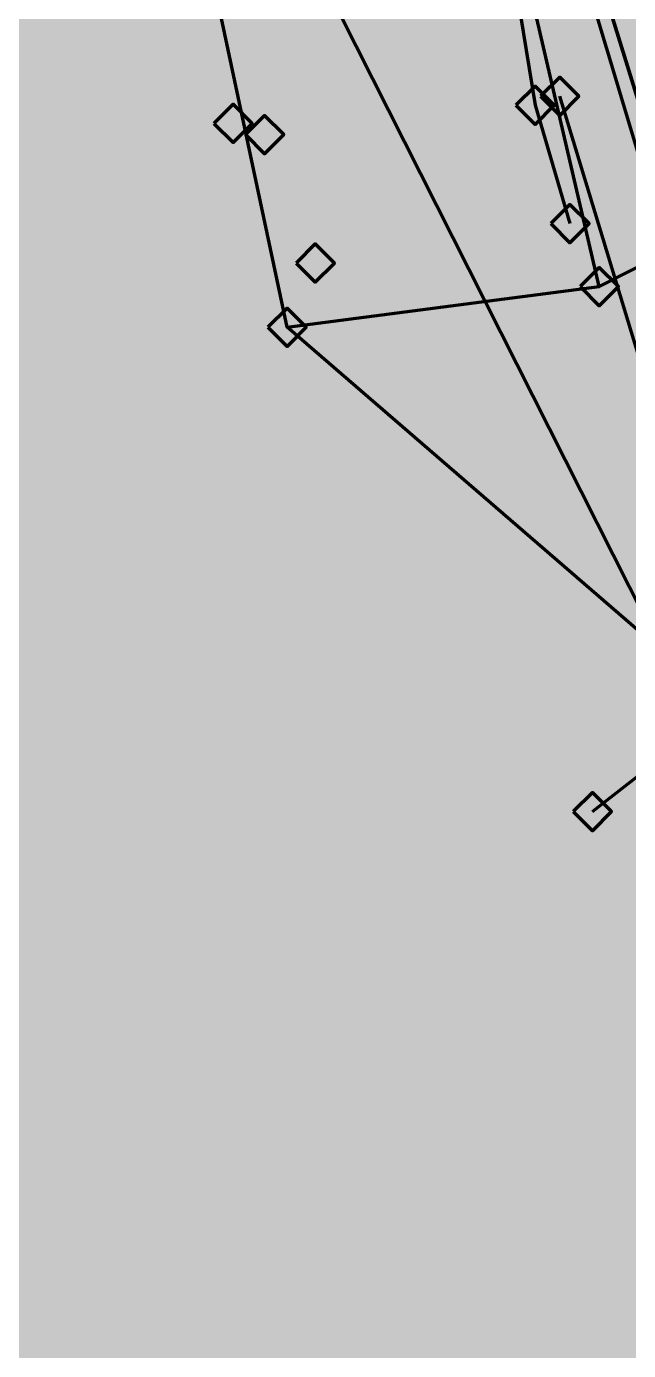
# Model space of a CAD drawing. Header units: inches. Extents: x 0 to 458, y -2 to 321.
# Drawn here: x 101.6 to 146.1, y 48 to 145.9 of the extents above; entities that cross this region are included whole.
import ezdxf

# ---------------------------------------------------------------- set-up
doc = ezdxf.new("R2010")
doc.units = ezdxf.units.IN
doc.header["$MEASUREMENT"] = 0
doc.layers.add('H', color=7, linetype='CONTINUOUS', lineweight=100)
doc.layers.add('P', color=250, linetype='CONTINUOUS', lineweight=100)

msp = doc.modelspace()

# ---------------------------------------------------------------- hatches: boundary and pattern name
at = {"layer": 'H', "linetype": 'Continuous'}
for color, points in [(7, [(-0.167, 296.167), (421, 296.167), (421, -1.833), (-0.167, -1.833)]), (0, [(129.083, 144.5), (127.5, 141.333), (127, 141.333), (128.667, 144.583), (126.75, 144.583), (126.75, 145), (129.083, 145), (129.083, 144.5), (131.917, 142.583), (131.5, 142.583), (131.5, 141.333), (131, 141.333), (131, 142.583), (129.417, 142.583), (129.417, 143.167), (131, 145), (131.5, 145), (131.5, 143), (131.917, 143), (131.917, 142.583), (129.083, 144.5), (131, 143), (131, 144.417), (129.75, 143), (131, 143), (129.083, 144.5), (133.083, 141.333), (132.5, 141.333), (132.5, 142.083), (133.083, 142.083), (133.083, 141.333), (129.083, 144.5), (136.083, 142.5), (136, 142), (135.75, 141.667), (135.417, 141.333), (134.917, 141.25), (134.333, 141.333), (133.917, 141.5), (133.917, 142), (134.083, 141.917), (134.333, 141.833), (134.583, 141.75), (134.917, 141.667), (135.167, 141.75), (135.417, 141.917), (135.583, 142.167), (135.583, 142.5), (135.583, 142.833), (135.417, 143.083), (135.167, 143.167), (134.833, 143.25), (134.417, 143.167), (134.083, 143.167), (134.083, 145), (136.083, 145), (136.083, 144.583), (134.583, 144.583), (134.583, 143.583), (134.75, 143.583), (134.917, 143.667), (135.333, 143.583), (135.75, 143.417), (136, 143.083), (136.083, 142.5), (129.083, 144.5), (138.917, 144.5), (137.333, 141.333), (136.833, 141.333), (138.5, 144.583), (136.583, 144.583), (136.583, 145), (138.917, 145), (138.917, 144.5)]), (0, [(143.583, 143.583), (142, 140.5), (141.5, 140.5), (143.167, 143.75), (141.25, 143.75), (141.25, 144.167), (143.583, 144.167), (143.583, 143.583), (146.417, 141.75), (145.917, 141.75), (145.917, 140.5), (145.5, 140.5), (145.5, 141.75), (143.833, 141.75), (143.833, 142.25), (145.5, 144.167), (145.917, 144.167), (145.917, 142.167), (146.417, 142.167), (146.417, 141.75), (143.583, 143.583), (145.5, 142.167), (145.5, 143.583), (144.25, 142.167), (145.5, 142.167), (143.583, 143.583), (147.583, 140.5), (147, 140.5), (147, 141.167), (147.583, 141.167), (147.583, 140.5), (143.583, 143.583), (150.667, 141.75), (150.25, 141.75), (150.25, 140.5), (149.833, 140.5), (149.833, 141.75), (148.167, 141.75), (148.167, 142.25), (149.833, 144.167), (150.25, 144.167), (150.25, 142.167), (150.667, 142.167), (150.667, 141.75), (143.583, 143.583), (149.833, 142.167), (149.833, 143.583), (148.583, 142.167), (149.833, 142.167)]), (0, [(106.75, 143.083), (105.167, 140), (104.667, 140), (106.333, 143.25), (104.5, 143.25), (104.5, 143.667), (106.75, 143.667), (106.75, 143.083), (109.583, 141.167), (109.5, 140.917), (109.5, 140.667), (109.333, 140.417), (109.25, 140.25), (109.083, 140.083), (108.833, 140), (108.667, 139.917), (108.417, 139.917), (108.167, 139.917), (107.917, 140), (107.583, 140.25), (107.417, 140.5), (107.333, 140.75), (107.25, 141.167), (107.167, 141.333), (107.167, 141.583), (107.167, 141.833), (107.25, 142.083), (107.25, 142.5), (107.417, 142.833), (107.583, 143.167), (107.833, 143.417), (108.083, 143.583), (108.417, 143.667), (108.833, 143.75), (109.083, 143.75), (109.25, 143.667), (109.25, 143.167), (109, 143.25), (108.75, 143.333), (108.583, 143.25), (108.333, 143.25), (108, 143), (107.917, 142.833), (107.833, 142.583), (107.75, 142.333), (107.667, 142.083), (108.083, 142.25), (108.417, 142.333), (108.833, 142.25), (109, 142.25), (109.167, 142.083), (109.333, 141.917), (109.5, 141.75), (109.5, 141.5), (109.583, 141.167), (106.75, 143.083), (109.083, 141.167), (109.083, 141.333), (109, 141.5), (108.833, 141.833), (108.583, 141.917), (108.333, 141.917), (108, 141.917), (107.667, 141.75), (107.667, 141.583), (107.667, 141.5), (107.667, 141.167), (107.75, 140.917), (107.833, 140.667), (107.917, 140.5), (108.167, 140.333), (108.417, 140.333), (108.667, 140.333), (108.917, 140.5), (109, 140.75), (109.083, 141.167), (106.75, 143.083), (110.75, 140), (110.167, 140), (110.167, 140.667), (110.75, 140.667), (110.75, 140), (106.75, 143.083), (113.917, 141.167), (113.833, 140.917), (113.75, 140.667), (113.667, 140.417), (113.5, 140.25), (113.333, 140.083), (113.167, 140), (112.917, 139.917), (112.75, 139.917), (112.5, 139.917), (112.25, 140), (111.917, 140.25), (111.75, 140.5), (111.583, 140.75), (111.5, 141.167), (111.5, 141.333), (111.5, 141.583), (111.5, 141.833), (111.5, 142.083), (111.583, 142.5), (111.75, 142.833), (111.917, 143.167), (112.167, 143.417), (112.417, 143.583), (112.75, 143.667), (113.167, 143.75), (113.417, 143.75), (113.583, 143.667), (113.583, 143.167), (113.5, 143.167), (113.333, 143.25), (113.083, 143.333), (112.833, 143.25), (112.667, 143.25), (112.333, 143), (112.25, 142.833), (112.083, 142.583), (112.083, 142.333), (112, 142.083), (112.333, 142.25), (112.75, 142.333), (113.167, 142.25), (113.333, 142.25), (113.5, 142.083), (113.667, 141.917), (113.75, 141.75), (113.833, 141.5), (113.917, 141.167), (106.75, 143.083), (113.417, 141.167), (113.333, 141.333), (113.333, 141.5), (113.167, 141.833), (112.917, 141.917), (112.667, 141.917), (112.333, 141.917), (112, 141.75), (112, 141.583), (112, 141.5), (112, 141.167), (112.083, 140.917), (112.167, 140.667), (112.25, 140.5), (112.5, 140.333), (112.75, 140.333), (113, 140.333), (113.167, 140.5), (113.333, 140.75), (113.417, 141.167), (106.75, 143.083), (116.583, 140), (114.333, 140), (114.333, 140.5), (114.583, 140.75), (114.75, 140.917), (115, 141.167), (115.167, 141.417), (115.417, 141.583), (115.583, 141.833), (115.667, 142), (115.75, 142.083), (115.917, 142.417), (115.917, 142.667), (115.917, 143), (115.75, 143.167), (115.583, 143.25), (115.333, 143.333), (115, 143.25), (114.75, 143.167), (114.583, 143.083), (114.417, 143), (114.417, 143.5), (114.583, 143.583), (114.833, 143.667), (115.083, 143.75), (115.333, 143.75), (115.583, 143.75), (115.833, 143.667), (116.167, 143.417), (116.333, 143.167), (116.417, 142.917), (116.417, 142.75), (116.417, 142.333), (116.25, 142), (116, 141.667), (115.75, 141.333), (115.5, 141.083), (115.25, 140.833), (115, 140.583), (114.75, 140.417), (116.583, 140.417), (116.583, 140)]), (0, [(139.583, 140.75), (141, 139.333), (142.417, 140.75), (141, 142.167)]), (0, [(137.75, 140.083), (139.167, 138.667), (140.583, 140.083), (139.167, 141.5)]), (0, [(115.417, 138.75), (116.833, 137.333), (118.25, 138.75), (116.833, 140.167)]), (0, [(117.75, 137.917), (119.167, 136.5), (120.583, 137.917), (119.167, 139.333)]), (0, [(121.667, 137.75), (120.083, 134.583), (119.583, 134.583), (121.25, 137.833), (119.417, 137.833), (119.417, 138.25), (121.667, 138.25), (121.667, 137.75), (124.5, 135.833), (124.417, 135.25), (124.167, 134.917), (123.75, 134.583), (123.333, 134.5), (122.833, 134.583), (122.5, 134.833), (122.25, 135.417), (122.083, 136.25), (122.167, 137.083), (122.5, 137.75), (123, 138.167), (123.75, 138.333), (124, 138.333), (124.167, 138.25), (124.167, 137.833), (123.917, 137.917), (123.667, 137.917), (122.917, 137.583), (122.583, 136.667), (123, 136.917), (123.333, 136.917), (123.75, 136.917), (124.083, 136.75), (124.417, 136.333), (124.5, 135.833), (121.667, 137.75), (124, 135.75), (123.917, 136.167), (123.75, 136.417), (123.5, 136.5), (123.25, 136.583), (122.917, 136.5), (122.583, 136.333), (122.583, 136.25), (122.583, 136.083), (122.667, 135.5), (122.833, 135.167), (123.083, 135), (123.333, 134.917), (123.833, 135.167), (124, 135.75), (121.667, 137.75), (125.667, 134.583), (125.083, 134.583), (125.083, 135.333), (125.667, 135.333), (125.667, 134.583), (121.667, 137.75), (128.833, 135.833), (128.667, 135.25), (128.417, 134.917), (128.083, 134.583), (127.667, 134.5), (127.167, 134.583), (126.833, 134.833), (126.5, 135.417), (126.417, 136.25), (126.5, 137.083), (126.833, 137.75), (127.333, 138.167), (128.083, 138.333), (128.25, 138.333), (128.5, 138.25), (128.5, 137.833), (128.417, 137.833), (128.25, 137.917), (128, 137.917), (127.25, 137.583), (126.917, 136.667), (127.25, 136.917), (127.667, 136.917), (128.083, 136.917), (128.417, 136.75), (128.667, 136.333), (128.833, 135.833), (121.667, 137.75), (128.333, 135.75), (128.25, 136.167), (128.083, 136.417), (127.833, 136.5), (127.583, 136.583), (127.25, 136.5), (126.917, 136.333), (126.917, 136.25), (126.917, 136.083), (127, 135.5), (127.167, 135.167), (127.417, 135), (127.667, 134.917), (128.083, 135.167), (128.333, 135.75), (121.667, 137.75), (131.583, 135.833), (131.167, 135.833), (131.167, 134.583), (130.667, 134.583), (130.667, 135.833), (129.083, 135.833), (129.083, 136.417), (130.667, 138.25), (131.167, 138.25), (131.167, 136.25), (131.583, 136.25), (131.583, 135.833), (121.667, 137.75), (130.667, 136.25), (130.667, 137.667), (129.417, 136.25), (130.667, 136.25)]), (0, [(134.833, 135.75), (133.25, 132.667), (132.75, 132.667), (134.417, 135.833), (132.5, 135.833), (132.5, 136.25), (134.833, 136.25), (134.833, 135.75), (137.667, 133.917), (137.25, 133.917), (137.25, 132.667), (136.75, 132.667), (136.75, 133.917), (135.167, 133.917), (135.167, 134.417), (136.75, 136.25), (137.25, 136.25), (137.25, 134.25), (137.667, 134.25), (137.667, 133.917), (134.833, 135.75), (136.75, 134.25), (136.75, 135.75), (135.5, 134.25), (136.75, 134.25), (134.833, 135.75), (138.833, 132.667), (138.25, 132.667), (138.25, 133.333), (138.833, 133.333), (138.833, 132.667), (134.833, 135.75), (141.833, 133.75), (141.75, 133.333), (141.5, 132.917), (141.167, 132.667), (140.667, 132.583), (140.083, 132.583), (139.667, 132.75), (139.667, 133.25), (139.75, 133.25), (139.833, 133.167), (140.083, 133.083), (140.333, 133), (140.667, 133), (140.917, 133), (141.167, 133.167), (141.333, 133.417), (141.333, 133.833), (141.333, 134.083), (141.167, 134.333), (140.917, 134.417), (140.583, 134.5), (140.167, 134.5), (139.833, 134.417), (139.833, 136.25), (141.833, 136.25), (141.833, 135.833), (140.333, 135.833), (140.333, 134.917), (140.5, 134.917), (140.667, 134.917), (141.083, 134.833), (141.5, 134.667), (141.75, 134.333), (141.833, 133.75), (134.833, 135.75), (144.167, 134.75), (144.083, 135.417), (143.917, 135.75), (143.667, 135.917), (143.417, 136), (143, 135.75), (142.833, 135.083), (142.833, 134.75), (143.083, 134.5), (143.25, 134.417), (143.5, 134.333), (143.833, 134.417), (144.167, 134.583), (144.167, 134.667), (144.167, 134.75), (134.833, 135.75), (142.333, 135.083), (142.417, 135.583), (142.667, 136), (143, 136.25), (143.5, 136.333), (143.917, 136.25), (144.25, 136), (144.583, 135.5), (144.667, 134.667), (144.583, 133.833), (144.25, 133.167), (143.75, 132.667), (143, 132.583), (142.833, 132.583), (142.583, 132.583), (142.583, 133.083), (142.667, 133.083), (142.833, 133), (143.083, 133), (143.833, 133.333), (144.167, 134.167), (143.75, 134), (143.417, 133.917), (143, 134), (142.667, 134.167), (142.417, 134.583), (142.333, 135.083)]), (0, [(140.333, 131.333), (141.75, 129.917), (143.167, 131.333), (141.75, 132.75)]), (0, [(121.5, 128.417), (122.917, 127), (124.333, 128.417), (122.917, 129.833)]), (0, [(125.5, 128.167), (123.917, 125.083), (123.417, 125.083), (125.083, 128.333), (123.167, 128.333), (123.167, 128.75), (125.5, 128.75), (125.5, 128.167), (128.25, 126.25), (128.167, 125.75), (127.917, 125.333), (127.583, 125.083), (127.083, 125), (126.667, 125.083), (126.333, 125.333), (126, 125.917), (125.917, 126.667), (126, 127.583), (126.333, 128.25), (126.833, 128.667), (127.5, 128.833), (127.75, 128.833), (127.917, 128.75), (127.917, 128.333), (127.75, 128.333), (127.5, 128.417), (126.75, 128.083), (126.417, 127.167), (126.75, 127.333), (127.167, 127.417), (127.5, 127.417), (127.917, 127.25), (128.167, 126.833), (128.25, 126.25), (125.5, 128.167), (127.75, 126.25), (127.75, 126.667), (127.5, 126.917), (127.333, 127), (127.083, 127), (126.75, 127), (126.417, 126.833), (126.417, 126.75), (126.417, 126.583), (126.5, 126), (126.667, 125.667), (126.833, 125.5), (127.083, 125.417), (127.583, 125.667), (127.75, 126.25), (125.5, 128.167), (129.5, 125.083), (128.917, 125.083), (128.917, 125.833), (129.5, 125.833), (129.5, 125.083), (125.5, 128.167), (132.083, 127.25), (132, 127.833), (131.833, 128.25), (131.583, 128.417), (131.333, 128.417), (130.833, 128.25), (130.667, 127.583), (130.75, 127.167), (130.917, 126.917), (131.167, 126.833), (131.417, 126.833), (131.75, 126.833), (132.083, 127), (132.083, 127.083), (132.083, 127.25), (125.5, 128.167), (130.167, 127.583), (130.25, 128.083), (130.5, 128.5), (130.917, 128.75), (131.333, 128.833), (131.833, 128.75), (132.167, 128.5), (132.417, 128), (132.583, 127.167), (132.417, 126.25), (132.167, 125.583), (131.667, 125.167), (130.917, 125), (130.667, 125), (130.5, 125.083), (130.5, 125.583), (130.667, 125.5), (131, 125.417), (131.75, 125.75), (132, 126.667), (131.667, 126.5), (131.25, 126.417), (130.917, 126.417), (130.583, 126.667), (130.25, 127), (130.167, 127.583), (125.5, 128.167), (135.25, 126.25), (135.167, 125.75), (134.917, 125.333), (134.583, 125.083), (134, 125), (133.5, 125.083), (133.083, 125.25), (133.083, 125.75), (133.25, 125.667), (133.5, 125.583), (133.75, 125.5), (134, 125.417), (134.333, 125.5), (134.583, 125.667), (134.667, 125.917), (134.75, 126.25), (134.667, 126.583), (134.583, 126.75), (134.25, 126.917), (133.917, 126.917), (133.583, 126.917), (133.25, 126.833), (133.25, 128.75), (135.25, 128.75), (135.25, 128.333), (133.667, 128.333), (133.667, 127.333), (133.833, 127.333), (134, 127.333), (134.5, 127.333), (134.917, 127.167), (135.167, 126.833), (135.25, 126.25)]), (0, [(110.833, 126.833), (109.25, 123.75), (108.667, 123.75), (110.417, 126.917), (108.5, 126.917), (108.5, 127.417), (110.833, 127.417), (110.833, 126.833), (113.583, 126.833), (112, 123.75), (111.5, 123.75), (113.167, 126.917), (111.25, 126.917), (111.25, 127.417), (113.583, 127.417), (113.583, 126.833), (110.833, 126.833), (114.833, 123.75), (114.25, 123.75), (114.25, 124.417), (114.833, 124.417), (114.833, 123.75), (110.833, 126.833), (116.583, 127), (116.333, 127), (116.083, 126.917), (115.833, 126.833), (115.667, 126.75), (115.667, 127.25), (115.833, 127.333), (116.083, 127.417), (116.333, 127.417), (116.583, 127.5), (116.833, 127.417), (117.083, 127.417), (117.417, 127.25), (117.667, 127), (117.667, 126.75), (117.75, 126.583), (117.667, 126.333), (117.5, 126.083), (117.333, 125.833), (117, 125.75), (117.25, 125.667), (117.5, 125.5), (117.75, 125.25), (117.75, 125), (117.75, 124.833), (117.75, 124.583), (117.667, 124.333), (117.417, 124), (117.25, 123.833), (117.083, 123.75), (116.833, 123.667), (116.583, 123.667), (116.25, 123.667), (116, 123.75), (115.75, 123.75), (115.583, 123.833), (115.583, 124.417), (115.75, 124.25), (116, 124.167), (116.25, 124.083), (116.5, 124.083), (116.833, 124.083), (117.083, 124.25), (117.25, 124.5), (117.25, 124.833), (117.25, 125.167), (117.083, 125.333), (116.833, 125.5), (116.5, 125.5), (116.333, 125.5), (116.333, 125.917), (116.5, 125.917), (116.75, 125.917), (117, 126.083), (117.167, 126.25), (117.25, 126.5), (117.167, 126.75), (117, 126.917), (116.833, 127), (116.583, 127), (110.833, 126.833), (120.083, 126.5), (120, 126.75), (119.917, 126.917), (119.75, 127.083), (119.417, 127.083), (119.167, 127.083), (119, 126.917), (118.917, 126.75), (118.833, 126.583), (118.917, 126.25), (119.167, 126), (119.417, 125.917), (119.667, 125.833), (119.917, 126), (120, 126.167), (120.083, 126.333), (120.083, 126.5), (110.833, 126.833), (120.167, 124.667), (120.083, 124.917), (120.083, 125.083), (119.917, 125.167), (119.75, 125.333), (119.5, 125.417), (119.167, 125.583), (119, 125.417), (118.833, 125.25), (118.75, 125), (118.75, 124.75), (118.833, 124.5), (118.917, 124.25), (119.167, 124.083), (119.417, 124), (119.75, 124.083), (119.917, 124.167), (120.083, 124.417), (120.167, 124.667), (110.833, 126.833), (119.417, 123.667), (119.167, 123.667), (118.917, 123.75), (118.75, 123.833), (118.583, 123.917), (118.333, 124.333), (118.25, 124.75), (118.333, 125), (118.417, 125.25), (118.583, 125.5), (118.917, 125.667), (118.667, 125.833), (118.5, 126), (118.417, 126.25), (118.333, 126.5), (118.417, 126.917), (118.667, 127.167), (119, 127.417), (119.25, 127.417), (119.417, 127.5), (119.667, 127.417), (119.917, 127.417), (120.25, 127.167), (120.5, 126.917), (120.583, 126.5), (120.5, 126.25), (120.417, 126.083), (120.25, 125.833), (120, 125.667), (120.25, 125.5), (120.5, 125.333), (120.583, 125.083), (120.667, 124.75), (120.583, 124.5), (120.583, 124.333), (120.417, 124.083), (120.333, 123.917), (119.917, 123.75), (119.667, 123.667), (119.417, 123.667)]), (0, [(142.5, 126.667), (143.917, 125.25), (145.333, 126.667), (143.917, 128.083)]), (0, [(119.417, 123.667), (120.833, 122.25), (122.25, 123.667), (120.833, 125.083)]), (0, [(143.25, 95.167), (141.667, 92), (141.167, 92), (142.833, 95.25), (140.917, 95.25), (140.917, 95.667), (143.25, 95.667), (143.25, 95.167), (146.083, 93.167), (145.917, 92.667), (145.667, 92.25), (145.333, 92), (144.917, 91.917), (144.417, 92), (144.083, 92.25), (143.75, 92.833), (143.667, 93.583), (143.75, 94.5), (144.083, 95.167), (144.583, 95.583), (145.333, 95.75), (145.583, 95.75), (145.75, 95.667), (145.75, 95.25), (145.5, 95.333), (145.25, 95.333), (144.5, 95), (144.167, 94.083), (144.5, 94.25), (144.917, 94.333), (145.333, 94.333), (145.667, 94.167), (145.917, 93.75), (146.083, 93.167), (143.25, 95.167), (145.583, 93.167), (145.5, 93.583), (145.333, 93.833), (145.083, 93.917), (144.833, 93.917), (144.5, 93.917), (144.167, 93.75), (144.167, 93.667), (144.167, 93.5), (144.25, 92.917), (144.417, 92.583), (144.667, 92.417), (144.917, 92.333), (145.333, 92.583), (145.583, 93.167), (143.25, 95.167), (147.25, 92), (146.667, 92), (146.667, 92.75), (147.25, 92.75), (147.25, 92), (143.25, 95.167), (150.333, 95.167), (148.75, 92), (148.25, 92), (149.917, 95.25), (148, 95.25), (148, 95.667), (150.333, 95.667), (150.333, 95.167), (143.25, 95.167), (153.083, 92), (150.833, 92), (150.833, 92.5), (151.25, 93), (151.667, 93.417), (152.25, 94.167), (152.417, 94.75), (152.333, 95), (152.25, 95.167), (152, 95.333), (151.75, 95.333), (151.5, 95.333), (151.25, 95.25), (151.083, 95.083), (150.917, 95), (150.917, 95.5), (151.333, 95.667), (151.833, 95.75), (152.667, 95.5), (152.917, 94.75), (152.833, 94.333), (152.75, 94), (152.5, 93.667), (152.25, 93.417), (151.75, 92.833), (151.25, 92.417), (153.083, 92.417), (153.083, 92)]), (0, [(142, 87.833), (143.417, 86.417), (144.833, 87.833), (143.417, 89.25)]), (0, [(145.917, 87.333), (144.333, 84.167), (143.833, 84.167), (145.5, 87.417), (143.667, 87.417), (143.667, 87.833), (145.917, 87.833), (145.917, 87.333), (148.75, 87.333), (147.167, 84.167), (146.583, 84.167), (148.25, 87.417), (146.417, 87.417), (146.417, 87.833), (148.75, 87.833), (148.75, 87.333), (145.917, 87.333), (149.917, 84.167), (149.333, 84.167), (149.333, 84.917), (149.917, 84.917), (149.917, 84.167), (145.917, 87.333), (152.5, 86.333), (152.417, 87), (152.25, 87.333), (152, 87.5), (151.75, 87.5), (151.333, 87.333), (151.083, 86.667), (151.167, 86.333), (151.417, 86.083), (151.583, 85.917), (151.833, 85.917), (152.167, 86), (152.5, 86.083), (152.5, 86.25), (152.5, 86.333), (145.917, 87.333), (150.667, 86.667), (150.75, 87.167), (151, 87.583), (151.333, 87.833), (151.75, 87.917), (152.25, 87.833), (152.583, 87.583), (152.917, 87.083), (153, 86.25), (152.917, 85.417), (152.583, 84.75), (152.083, 84.25), (151.333, 84.167), (151.167, 84.167), (150.917, 84.167), (150.917, 84.667), (151, 84.667), (151.167, 84.583), (151.417, 84.583), (152.167, 84.833), (152.5, 85.75), (152.083, 85.583), (151.75, 85.5), (151.333, 85.583), (151, 85.75), (150.75, 86.083), (150.667, 86.667), (145.917, 87.333), (155.75, 84.167), (153.5, 84.167), (153.5, 84.75), (153.917, 85.167), (154.333, 85.583), (154.917, 86.333), (155.083, 86.917), (155.083, 87.167), (154.917, 87.333), (154.75, 87.5), (154.5, 87.5), (154.167, 87.5), (153.917, 87.417), (153.75, 87.333), (153.583, 87.167), (153.583, 87.75), (154, 87.833), (154.5, 87.917), (155.333, 87.667), (155.583, 86.917), (155.583, 86.5), (155.417, 86.167), (155.167, 85.917), (154.917, 85.583), (154.417, 85.083), (153.917, 84.583), (155.75, 84.583), (155.75, 84.167)])]:
    msp.add_hatch(color=color, dxfattribs=at).paths.add_polyline_path(points)

# ---------------------------------------------------------------- linework, layer by layer
at = {"layer": 'P', "color": 0, "linetype": 'Continuous'}
for points in [[(36.833, 320.833), (175.833, 45.667), (458, 148.083)], [(36.833, 320.833), (175.833, 45.667), (458, 148.083)], [(36.833, 320.833), (175.833, 45.667), (458, 148.083)], [(53.75, 307.417), (81.75, 288.75), (92.583, 266.083), (130.5, 202.25), (139.417, 164.25), (150.5, 128.5), (170.833, 78.25), (185.333, 64.833), (201.083, 63.167), (247.333, 94.083)], [(173.833, 71.667), (159.167, 100.583), (149, 129.25), (139.917, 159.5), (135, 184.833), (130.333, 199.667), (117.417, 224.333), (102.417, 248.167), (77.417, 292.583)], [(171.417, 56.417), (153.333, 95.583), (120.833, 123.667), (115.25, 150), (106.25, 170.5), (84.833, 207.083), (68.5, 226.083), (37.333, 259.333)], [(143.917, 126.667), (137.167, 155.75), (131.167, 180.583), (126.25, 194.083), (106.583, 218.083), (94.833, 238.583)], [(107, 218.083), (134.25, 168.833), (137.417, 150.833), (139.167, 140.083), (141.75, 131.333)], [(247.333, 94.083), (201.083, 63.167), (185.333, 64.833), (170.833, 78.25), (150.5, 128.5), (139.417, 164.25)], [(247.333, 94.083), (201.083, 63.167), (185.333, 64.833), (170.833, 78.25), (150.5, 128.5), (139.417, 164.25)], [(120.833, 123.667), (143.917, 126.667), (149, 129.25), (157.917, 132.333), (165.667, 136), (178.833, 142), (192.75, 154.917)], [(139.583, 140.75), (141, 139.333), (142.417, 140.75), (141, 142.167), (139.583, 140.75)], [(137.75, 140.083), (139.167, 138.667), (140.583, 140.083), (139.167, 141.5), (137.75, 140.083)], [(115.417, 138.75), (116.833, 137.333), (118.25, 138.75), (116.833, 140.167), (115.417, 138.75)], [(148.5, 116.083), (141, 140.75)], [(217.75, 65.583), (207.5, 58.583), (199, 54.75), (186.25, 54.167), (167.333, 62.167), (160.75, 77), (155.25, 94.083), (148.5, 116.083), (148.5, 116.083), (141, 140.75)], [(217.75, 65.583), (207.5, 58.583), (199, 54.75), (186.25, 54.167), (167.333, 62.167), (160.75, 77), (155.25, 94.083), (148.5, 116.083), (148.5, 116.083), (141, 140.75)], [(117.75, 137.917), (119.167, 136.5), (120.583, 137.917), (119.167, 139.333), (117.75, 137.917)], [(143.417, 87.833), (153.333, 95.583), (159.167, 100.583), (166.5, 105.417), (181.083, 120.917), (187.917, 136)], [(140.333, 131.333), (141.75, 129.917), (143.167, 131.333), (141.75, 132.75), (140.333, 131.333)], [(121.5, 128.417), (122.917, 127), (124.333, 128.417), (122.917, 129.833), (121.5, 128.417)], [(142.5, 126.667), (143.917, 125.25), (145.333, 126.667), (143.917, 128.083), (142.5, 126.667)], [(119.417, 123.667), (120.833, 122.25), (122.25, 123.667), (120.833, 125.083), (119.417, 123.667)], [(142, 87.833), (143.417, 86.417), (144.833, 87.833), (143.417, 89.25), (142, 87.833)]]:
    msp.add_lwpolyline(points, dxfattribs=at)

doc.saveas('drawing.dxf')
